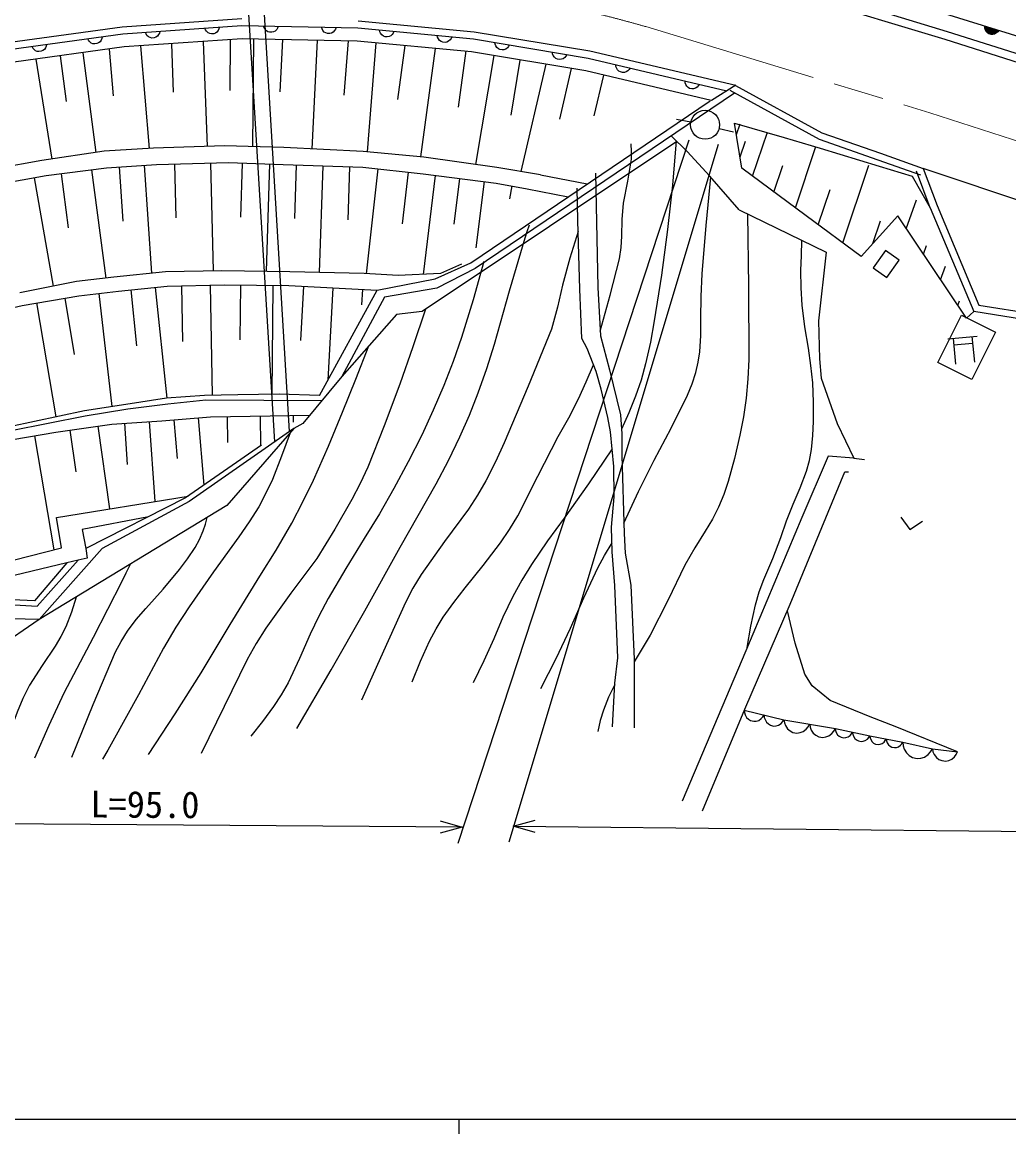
# Model space of a CAD drawing. Units: millimetres, scale not verified. Extents: x 40000 to 680000, y 20000 to 380000.
# Drawn here: x 138074 to 205704, y 204000 to 280215 of the extents above; entities that cross this region are included whole.
import ezdxf
from ezdxf.enums import TextEntityAlignment as Align

# ---------------------------------------------------------------- set-up
doc = ezdxf.new("R2010")
doc.units = ezdxf.units.MM
doc.header["$LTSCALE"] = 1000
doc.linetypes.add('CHAIN', pattern=[18.5, 12, -1.5, 3.5, -1.5])
for name, color, linetype, lineweight in [('M-BGD', 7, 'Continuous', 25), ('M-BMK', 2, 'CHAIN', 13), ('M-TTL-BAND', 7, 'Continuous', 25)]:
    doc.layers.add(name, color=color, linetype=linetype, lineweight=lineweight)
doc.styles.add('ＭＳ ゴシック', font='')
doc.styles.get('ＭＳ ゴシック').set_extended_font_data('MS Gothic')

# ---------------------------------------------------------------- blocks, each defined once
blk = doc.blocks.new('BUHIN53')
at = {"color": 7, "linetype": 'Continuous', "lineweight": 25}
blk.add_lwpolyline([(-41, -699), (122, -656), (264, -581), (426, -453), (519, -304), (581, -143), (594, 74), (551, 241), (476, 400), (331, 545), (199, 634), (41, 699)], dxfattribs=at)
blk = doc.blocks.new('BUHIN54')
at = {"color": 7, "linetype": 'Continuous', "lineweight": 25}
blk.add_lwpolyline([(10, -894), (215, -824), (388, -715), (583, -538), (688, -341), (752, -130), (749, 147), (680, 356), (570, 552), (371, 724), (196, 824), (-10, 894)], dxfattribs=at)
blk = doc.blocks.new('BUHIN55')
at = {"color": 7, "linetype": 'Continuous', "lineweight": 25}
blk.add_lwpolyline([(-17, -603), (123, -562), (242, -493), (378, -379), (455, -248), (504, -108), (509, 79), (468, 222), (399, 357), (270, 478), (154, 551), (17, 603)], dxfattribs=at)
blk = doc.blocks.new('BUHIN56')
at = {"color": 7, "linetype": 'Continuous', "lineweight": 25}
blk.add_lwpolyline([(-5, -575), (127, -533), (240, -465), (368, -354), (438, -228), (483, -94), (484, 85), (442, 220), (374, 348), (249, 461), (137, 528), (5, 575)], dxfattribs=at)
blk = doc.blocks.new('BUHIN86')
at = {"color": 7, "linetype": 'Continuous', "lineweight": 25}
for p, q in [((120, 464), (4, -479)), ((69, -462), (179, 431)), ((237, 386), (136, -430)), ((203, -393), (292, 329)), ((347, 262), (273, -338)), ((350, -230), (395, 140))]:
    blk.add_line(p, q, dxfattribs=at)
blk.add_lwpolyline([(61, 496), (170, 442), (260, 373), (357, 263), (403, 147), (426, 26), (407, -128), (356, -240), (283, -342), (162, -425), (58, -473), (-61, -496)], close=True, dxfattribs=at)
blk = doc.blocks.new('BUHIN111')
at = {"color": 7, "linetype": 'Continuous', "lineweight": 25}
blk.add_lwpolyline([(-357, -750), (352, 0), (-356, 750)], dxfattribs=at)
blk = doc.blocks.new('BUHIN112')
at = {"color": 7, "linetype": 'Continuous', "lineweight": 25}
blk.add_lwpolyline([(-7, 500), (108, 462), (207, 403), (318, 310), (380, 200), (416, 84), (419, -71), (385, -189), (327, -300), (218, -399), (122, -461), (7, -500)], dxfattribs=at)
blk = doc.blocks.new('BUHIN113')
at = {"color": 7, "linetype": 'Continuous', "lineweight": 25}
blk.add_lwpolyline([(26, 499), (139, 453), (233, 388), (338, 288), (392, 175), (421, 55), (413, -99), (372, -215), (306, -322), (191, -413), (90, -468), (-26, -499)], dxfattribs=at)
blk = doc.blocks.new('BUHIN115')
at = {"color": 7, "linetype": 'Continuous', "lineweight": 25}
blk.add_circle((0, 0), 995, dxfattribs=at)
blk = doc.blocks.new('BUHIN131')
at = {"color": 7, "linetype": 'Continuous', "lineweight": 25}
blk.add_lwpolyline([(-156, 475), (-34, 473), (77, 446), (211, 390), (303, 304), (373, 204), (421, 56), (424, -66), (401, -189), (327, -316), (253, -404), (156, -475)], dxfattribs=at)
blk = doc.blocks.new('BUHIN132')
at = {"color": 7, "linetype": 'Continuous', "lineweight": 25}
blk.add_lwpolyline([(-123, 485), (-2, 474), (107, 440), (237, 375), (323, 283), (385, 178), (424, 28), (419, -95), (388, -216), (305, -338), (226, -420), (123, -485)], dxfattribs=at)
blk = doc.blocks.new('BUHIN133')
at = {"color": 7, "linetype": 'Continuous', "lineweight": 25}
blk.add_lwpolyline([(-80, 494), (40, 472), (146, 429), (270, 352), (347, 253), (400, 143), (425, -10), (409, -132), (367, -250), (274, -364), (187, -438), (80, -494)], dxfattribs=at)
blk = doc.blocks.new('BUHIN134')
at = {"color": 7, "linetype": 'Continuous', "lineweight": 25}
blk.add_lwpolyline([(-42, 498), (75, 468), (178, 417), (295, 331), (365, 227), (409, 113), (423, -42), (398, -162), (347, -276), (246, -383), (154, -451), (42, -498)], dxfattribs=at)

msp = doc.modelspace()

# ---------------------------------------------------------------- linework, layer by layer
at = {"layer": 'M-BGD'}
for p, q in [((156396, 252155), (152963, 309453)), ((151867, 309401), (155362, 251435)), ((187515, 283839), (201491, 279587)), ((187352, 283303), (201324, 279053)), ((197268, 282076), (216668, 276022)), ((144920, 279910), (153122, 280481)), ((137241, 278852), (144920, 279910)), ((144972, 279413), (153135, 279980)), ((153135, 279980), (161080, 279822)), ((161080, 279822), (169001, 279069)), ((161109, 280321), (169065, 279565)), ((137334, 278360), (144972, 279413)), ((153157, 279080), (145064, 278517)), ((152335, 279022), (152298, 275536)), ((161029, 278922), (153157, 279080)), ((153935, 279064), (153858, 271678)), ((155913, 279025), (155737, 275447)), ((158291, 278977), (157923, 271521)), ((169001, 279069), (176882, 277754)), ((169065, 279565), (176981, 278244)), ((201324, 279053), (215207, 274638)), ((201491, 279587), (215450, 275148)), ((145064, 278517), (137500, 277475)), ((144041, 278376), (144316, 275176)), ((146174, 278594), (146779, 271561)), ((148303, 278742), (148430, 275428)), ((150470, 278893), (150746, 271695)), ((160423, 278935), (160127, 275219)), ((168884, 278176), (161029, 278922)), ((162310, 278801), (161714, 271319)), ((164293, 278612), (163797, 274910)), ((166384, 278414), (165387, 270976)), ((168479, 278244), (167963, 274393)), ((176981, 278244), (186988, 275893)), ((139014, 277683), (140114, 270830)), ((140677, 277913), (141081, 274788)), ((142227, 278126), (143109, 271293)), ((176705, 276871), (168884, 278176)), ((170410, 277922), (169155, 270460)), ((172195, 277624), (171560, 273851)), ((176882, 277754), (186388, 275520)), ((173967, 277328), (172255, 269979)), ((175713, 277037), (174904, 273567)), ((185309, 274849), (176705, 276871)), ((177919, 276586), (177252, 273802)), ((186912, 275361), (169129, 263318)), ((186988, 275893), (185323, 274858)), ((192738, 272164), (186613, 275525)), ((186976, 275886), (192891, 272640)), ((168820, 263722), (185229, 274835)), ((183904, 273359), (182919, 273534)), ((185857, 272937), (186826, 272691)), ((187411, 270207), (186913, 273297)), ((186913, 273297), (190317, 272302)), ((187038, 272525), (187280, 273249)), ((183771, 272121), (167933, 223902)), ((183668, 271362), (182569, 272420)), ((188144, 269662), (189156, 272684)), ((190317, 272302), (192778, 271569)), ((196752, 270759), (192738, 272164)), ((192891, 272640), (196918, 271230)), ((143698, 271384), (139427, 270724)), ((147076, 271578), (143698, 271384)), ((151930, 271733), (147076, 271578)), ((156002, 271617), (151930, 271733)), ((161439, 271345), (156002, 271617)), ((165594, 270957), (161439, 271345)), ((182958, 272045), (165495, 260371)), ((171456, 224020), (185795, 271861)), ((185216, 269662), (183668, 271362)), ((187286, 270980), (187648, 272061)), ((191076, 267480), (192489, 271698)), ((192778, 271569), (196810, 270338)), ((139427, 270724), (136126, 270141)), ((147279, 270471), (152224, 270588)), ((152224, 270588), (155951, 270471)), ((170603, 270258), (165594, 270957)), ((199670, 269719), (196752, 270759)), ((196918, 271230), (199838, 270190)), ((139707, 269695), (143862, 270238)), ((140746, 269830), (141231, 266125)), ((142823, 270102), (143795, 262676)), ((143862, 270238), (147279, 270471)), ((144716, 270296), (144971, 266563)), ((146425, 270413), (146931, 262999)), ((148515, 270500), (148602, 266805)), ((150988, 270559), (151162, 263159)), ((153156, 270559), (153040, 266855)), ((155019, 270500), (154789, 263121)), ((155951, 270471), (161427, 270277)), ((156864, 270439), (156734, 266764)), ((158689, 270374), (158429, 263047)), ((160514, 270309), (160385, 266658)), ((161427, 270277), (165555, 269811)), ((162459, 270161), (161647, 262970)), ((164523, 269928), (164125, 266397)), ((165555, 269811), (170565, 269190)), ((173593, 269753), (170603, 270258)), ((177367, 269859), (177540, 262016)), ((191809, 266935), (187411, 270207)), ((189610, 268571), (190217, 270383)), ((194323, 265089), (196106, 270412)), ((196810, 270338), (199088, 269658)), ((200326, 267495), (199371, 270012)), ((207748, 267547), (199838, 270190)), ((199838, 270190), (200804, 267645)), ((136407, 269112), (139707, 269695)), ((138882, 269549), (140194, 262114)), ((166390, 269707), (165549, 262928)), ((168060, 269500), (167670, 266358)), ((169730, 269293), (169166, 264749)), ((170565, 269190), (172700, 268801)), ((173593, 269753), (176795, 269123)), ((187217, 267359), (185216, 269662)), ((199088, 269658), (200326, 267495)), ((171632, 268996), (171470, 268100)), ((172700, 268801), (175502, 268248)), ((176167, 266626), (176112, 268835)), ((192647, 266319), (193458, 268740)), ((198681, 266058), (199381, 268046)), ((200804, 267645), (203652, 260825)), ((187217, 267359), (193180, 264445)), ((195595, 264155), (191809, 266935)), ((198093, 266935), (195595, 264155)), ((202798, 259922), (198093, 266935)), ((200326, 267495), (203303, 260375)), ((176302, 261903), (176167, 266626)), ((196397, 265047), (196919, 266605)), ((197256, 264559), (196406, 263367)), ((198187, 263896), (197256, 264559)), ((199858, 264305), (200071, 264912)), ((166381, 262614), (168820, 263722)), ((193180, 264445), (192666, 259747)), ((197337, 262703), (198187, 263896)), ((147884, 263093), (144350, 262744)), ((151767, 263171), (147884, 263093)), ((156430, 263093), (151767, 263171)), ((161517, 262977), (156430, 263093)), ((163847, 262860), (161517, 262977)), ((166759, 262977), (163847, 262860)), ((169129, 263318), (166492, 261986)), ((168196, 263637), (166759, 262977)), ((196406, 263367), (197337, 262703)), ((201034, 262552), (201360, 263478)), ((141788, 262433), (137904, 261657)), ((144350, 262744), (141788, 262433)), ((148017, 262122), (151923, 262199)), ((150947, 262180), (151097, 254636)), ((151923, 262199), (156350, 262161)), ((153030, 262190), (152997, 258429)), ((162400, 261833), (166381, 262614)), ((138076, 260801), (141959, 261462)), ((141959, 261462), (144678, 261772)), ((143319, 261617), (144205, 253861)), ((144678, 261772), (148017, 262122)), ((145512, 261860), (145914, 258021)), ((147182, 262034), (147978, 254434)), ((148994, 262141), (149069, 258331)), ((155243, 262170), (155178, 254698)), ((156350, 262161), (162400, 261833)), ((157358, 262106), (157157, 258385)), ((158457, 254616), (162400, 261833)), ((159375, 261997), (159032, 255670)), ((161392, 261888), (161335, 260833)), ((166492, 261986), (162919, 261354)), ((176437, 258536), (176302, 261903)), ((177540, 262016), (177714, 258712)), ((133803, 259829), (138076, 260801)), ((139047, 260966), (140375, 253156)), ((140989, 261297), (141645, 257434)), ((162919, 261354), (159988, 255918)), ((202210, 260799), (202322, 261118)), ((203652, 260825), (212109, 259455)), ((163720, 260182), (159988, 255918)), ((165495, 260371), (163720, 260182)), ((200835, 256879), (202456, 260136)), ((202456, 260136), (204798, 258970)), ((203303, 260375), (202798, 259922)), ((212027, 258962), (203303, 260375)), ((192666, 259747), (192739, 257141)), ((176805, 257840), (176437, 258536)), ((177714, 258712), (178334, 256370)), ((201536, 258499), (203527, 258696)), ((201885, 258534), (202058, 256777)), ((203173, 258661), (203347, 256905)), ((204798, 258970), (203176, 255713)), ((177424, 256264), (176805, 257840)), ((201929, 258086), (203218, 258213)), ((192739, 257141), (192849, 255819)), ((203176, 255713), (200835, 256879)), ((177772, 255045), (177424, 256264)), ((178334, 256370), (179088, 253284)), ((159988, 255918), (157307, 252708)), ((192849, 255819), (193950, 252699)), ((150564, 254627), (147962, 254433)), ((152855, 254666), (150564, 254627)), ((155690, 254705), (152855, 254666)), ((158457, 254616), (155690, 254705)), ((178217, 253110), (177772, 255045)), ((145167, 254006), (142332, 253579)), ((147962, 254433), (145167, 254006)), ((145309, 253703), (148066, 254053)), ((148066, 254053), (150668, 254325)), ((150668, 254325), (158624, 254285)), ((142332, 253579), (137203, 252471)), ((137310, 252228), (142397, 253237)), ((142397, 253237), (145309, 253703)), ((147642, 252888), (150981, 253160)), ((150146, 253092), (150522, 248469)), ((150981, 253160), (157783, 253277)), ((152115, 253179), (152145, 251399)), ((154382, 253218), (154417, 251178)), ((156649, 253258), (156657, 252803)), ((178392, 252128), (178217, 253110)), ((179088, 253284), (179185, 251988)), ((140380, 252111), (144224, 252655)), ((143263, 252519), (144066, 246845)), ((144224, 252655), (147642, 252888)), ((145079, 252713), (145271, 249894)), ((146787, 252830), (147161, 247352)), ((148476, 252956), (148693, 250297)), ((156703, 252369), (149507, 247359)), ((156703, 252369), (152096, 247082)), ((157307, 252708), (156703, 252369)), ((193950, 252699), (195088, 250314)), ((137429, 251606), (140380, 252111)), ((138905, 251859), (140243, 244035)), ((141341, 252247), (141745, 249389)), ((178624, 249748), (178392, 252128)), ((179185, 251988), (179185, 250498)), ((154471, 251216), (149265, 247594)), ((179185, 250498), (179340, 245148)), ((193326, 250461), (191528, 246250)), ((195088, 250314), (193326, 250461)), ((195088, 250314), (195822, 250240)), ((178643, 247678), (178624, 249748)), ((190720, 240315), (194464, 249398)), ((194464, 249398), (194721, 249398)), ((140415, 246248), (149457, 247727)), ((152096, 247082), (139244, 239252)), ((149265, 247594), (142437, 244124)), ((149507, 247359), (143546, 244140)), ((178469, 245585), (178643, 247678)), ((140756, 244165), (140415, 246248)), ((146724, 246302), (142173, 245444)), ((191528, 246250), (187674, 237103)), ((142173, 245444), (142437, 244124)), ((178527, 243902), (178469, 245585)), ((179340, 245148), (179398, 243813)), ((133111, 242219), (140756, 244165)), ((143546, 244140), (139244, 239252)), ((142437, 244124), (142515, 243475)), ((178701, 241600), (178527, 243902)), ((141137, 243147), (133274, 241250)), ((141137, 243147), (138905, 240533)), ((139097, 240182), (141902, 243338)), ((141902, 243338), (141137, 243147)), ((142515, 243475), (141902, 243338)), ((179398, 243813), (179804, 241626)), ((179804, 241626), (180017, 236535)), ((178914, 236637), (178701, 241600)), ((138905, 240533), (133168, 240820)), ((133263, 240501), (139097, 240182)), ((187600, 233121), (190720, 240315)), ((139244, 239252), (133379, 239433)), ((191059, 237641), (190525, 239865)), ((139244, 239252), (131904, 234253)), ((187674, 237103), (183306, 226808)), ((191724, 235513), (191059, 237641)), ((178701, 234895), (178914, 236637)), ((180017, 236535), (180017, 231838)), ((192222, 234715), (191724, 235513)), ((178546, 231896), (178701, 234895)), ((193453, 233718), (192222, 234715)), ((196212, 232588), (193453, 233718)), ((184701, 226147), (187600, 233121)), ((187572, 233052), (190294, 232388)), ((197908, 231923), (196212, 232588)), ((190294, 232388), (193818, 231790)), ((193818, 231790), (196179, 231291)), ((202196, 230194), (197908, 231923)), ((196179, 231291), (198439, 230859)), ((198439, 230859), (200467, 230393)), ((200467, 230393), (202196, 230194)), ((168222, 225017), (104225, 225476)), ((171736, 225097), (319713, 223519))]:
    msp.add_line(p, q, dxfattribs=at)
for points in [[(182910, 272091), (182642, 269045), (182313, 266006), (181888, 262875), (181401, 259742), (181133, 258268), (180803, 256796), (180493, 255678), (180126, 254577), (179668, 253437), (179160, 252319)], [(177697, 259037), (178382, 261505), (179008, 263993), (179123, 264771), (179177, 265556), (179202, 266685), (179288, 267819), (179598, 269325), (179845, 270830), (179849, 271357), (179811, 271886)], [(179319, 245861), (180329, 248036), (181391, 250178), (182560, 252390), (183686, 254649), (184000, 255418), (184256, 256203), (184418, 256906), (184521, 257621), (184593, 258736), (184605, 259873), (184618, 261414), (184691, 262952), (184969, 266269), (185271, 269599)], [(187798, 267075), (187867, 262091), (187877, 257086), (187819, 255759), (187701, 254429), (187519, 253167), (187275, 251902), (186900, 250302), (186466, 248713), (186169, 247832), (185817, 246975), (185384, 246135), (184897, 245321), (184175, 244167), (183507, 242984), (182337, 240575), (181114, 238196), (180575, 237274), (180016, 236351)], [(156897, 231798), (159251, 235805), (161558, 239851), (163980, 244210), (166448, 248557), (167289, 250157), (168077, 251783), (168734, 253283), (169336, 254807), (169923, 256465), (170456, 258151), (171475, 261802), (172550, 265432), (172692, 265868), (172838, 266314)], [(176189, 265855), (175618, 264033), (175106, 262194), (174762, 260676), (174360, 259178), (172766, 255268), (171115, 251380), (170512, 250063), (169855, 248772), (169288, 247785), (168665, 246821), (167017, 244600), (165416, 242341), (164857, 241409), (164345, 240437), (162829, 237082), (161334, 233727)], [(187773, 237338), (188033, 238814), (188350, 240271), (188599, 241152), (188906, 242014), (189526, 243436), (190088, 244876), (190477, 246030), (190923, 247164), (191414, 248292), (191846, 249437), (192040, 250166), (192177, 250921), (192281, 251877), (192325, 252842), (192324, 254168), (192263, 255496), (192144, 256688), (191965, 257872), (191719, 259339), (191531, 260821), (191466, 262006), (191461, 263196), (191488, 264218), (191529, 265251)], [(169726, 263801), (168981, 261186), (168179, 258590), (167610, 256948), (166981, 255317), (166253, 253607), (165466, 251911), (164537, 250063), (163551, 248233), (162564, 246506), (161524, 244807), (160254, 242767), (159038, 240699), (158399, 239500), (157809, 238263), (157082, 236579), (156299, 234917), (155823, 234090), (155295, 233292), (154541, 232269), (153747, 231257)], [(165709, 260545), (164862, 257965), (163955, 255396), (162892, 252541), (161772, 249705), (161249, 248586), (160671, 247494), (159493, 245452), (158264, 243445), (156495, 241072), (154774, 238662), (154107, 237608), (153488, 236515), (151911, 233296), (150338, 230074)], [(146737, 230010), (148568, 232790), (150347, 235601), (152326, 238924), (154363, 242227), (155483, 244027), (156549, 245856), (157321, 247323), (158040, 248818), (159060, 251136), (160025, 253478), (160937, 255751), (161842, 258036)], [(164807, 234991), (165377, 236396), (166003, 237778), (166444, 238613), (166937, 239417), (167655, 240434), (168431, 241428), (169673, 242955), (170866, 244517), (171483, 245426), (172048, 246366), (173409, 249095), (174823, 251799), (175541, 253080), (176204, 254388), (176731, 255550), (177239, 256734)], [(156439, 252066), (155858, 250457), (155221, 248868), (154780, 247919), (154285, 246998), (153630, 245949), (152915, 244921), (151188, 242538), (149509, 240120), (148605, 238731), (147747, 237302), (146043, 234093), (144285, 230911), (143938, 230304), (143586, 229689)], [(178505, 250965), (176885, 248574), (175216, 246219), (174077, 244649), (172986, 243044), (172321, 241960), (171709, 240848), (171029, 239413), (170399, 237944), (169719, 236422), (168986, 234926)], [(141464, 229818), (142934, 233431), (144466, 237036), (144854, 237764), (145295, 238461), (145892, 239258), (146540, 240022), (147727, 241340), (148861, 242691), (149413, 243420), (149922, 244193), (150227, 244756), (150480, 245352), (150627, 245806), (150757, 246266)], [(173628, 234538), (174673, 236585), (175669, 238667), (176568, 240741), (177523, 242796), (178000, 243661), (178506, 244511)], [(138949, 229777), (139923, 232015), (140954, 234236), (142967, 238040), (144929, 241880), (145210, 242465), (145494, 243059)], [(141772, 240792), (141443, 239770), (141057, 238766), (140723, 238091), (140334, 237442), (139432, 236116), (138583, 234758), (138126, 233846), (137723, 232908), (137126, 231298), (136580, 229662)], [(178696, 234800), (178275, 233938), (177912, 233056), (177699, 232331), (177531, 231590)], [(198439, 230859), (198462, 230608), (198538, 230382), (198685, 230114), (198880, 229941), (199101, 229810), (199415, 229738), (199671, 229760), (199922, 229830), (200171, 230008), (200333, 230179), (200467, 230393)], [(200467, 230393), (200509, 230187), (200594, 230007), (200740, 229797), (200918, 229671), (201114, 229583), (201382, 229552), (201593, 229594), (201795, 229675), (201985, 229846), (202104, 230003), (202196, 230194)], [(166725, 225459), (168222, 225017), (166719, 224600)], [(173232, 224649), (171736, 225097), (173241, 225508)]]:
    msp.add_lwpolyline(points, dxfattribs=at)
at = {"layer": 'M-BMK'}
for p, q in [((180814, 279911), (200298, 274003)), ((200298, 274003), (216938, 268598))]:
    msp.add_line(p, q, dxfattribs=at)
msp.add_arc((154559, 188660), 94953, 73.94789, 82.6427, dxfattribs=at)
at = {"layer": 'M-TTL-BAND'}
for p, q in [((40000, 205000), (579000, 205000)), ((168000, 205000), (168000, 204000))]:
    msp.add_line(p, q, dxfattribs=at)

# ---------------------------------------------------------------- block references
at = {"layer": 'M-BGD', "rotation": 259.6997}
for name, p in [('BUHIN132', (147013, 279555)), ('BUHIN132', (151094, 279838)), ('BUHIN133', (155121, 279941)), ('BUHIN133', (159094, 279861)), ('BUHIN134', (163060, 279633)), ('BUHIN86', (204543, 279805)), ('BUHIN131', (143062, 279150)), ('BUHIN134', (167021, 279257)), ('BUHIN131', (139243, 278623)), ('BUHIN112', (170971, 278740)), ('BUHIN112', (174912, 278083)), ('BUHIN113', (179254, 277192)), ('BUHIN113', (183996, 276069)), ('BUHIN115', (184888, 273183)), ('BUHIN111', (198985, 245788)), ('BUHIN53', (188252, 232886)), ('BUHIN53', (189614, 232554)), ('BUHIN54', (191175, 232239)), ('BUHIN54', (192937, 231939)), ('BUHIN55', (194408, 231665)), ('BUHIN55', (195589, 231416)), ('BUHIN56', (196744, 231183)), ('BUHIN56', (197874, 230967))]:
    msp.add_blockref(name, p, dxfattribs=at)

# ---------------------------------------------------------------- texts
at = {"layer": 'M-BGD', "style": 'ＭＳ ゴシック'}
msp.add_text('L=95.0', height=1833, rotation=359.6, dxfattribs=at).set_placement((142734, 225142), align=Align.BOTTOM_LEFT)

doc.saveas('drawing.dxf')
